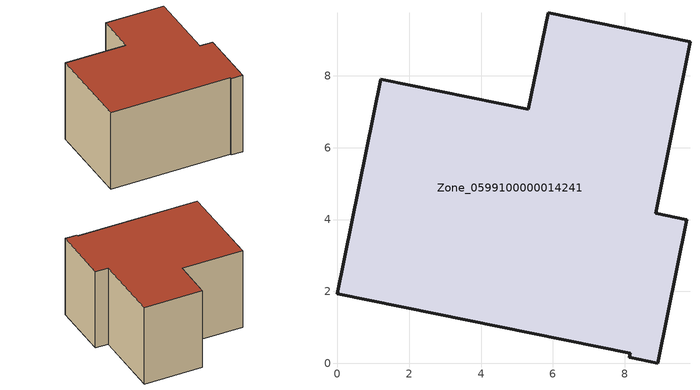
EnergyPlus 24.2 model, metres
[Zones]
Zone_0599100000014241
 floor ground (C_G): 9.73,3.99 8.92,0 8.13,0.16 8.15,0.27 0,1.93 1.2,7.91 5.32,7.07 5.87,9.76 9.82,8.95 8.87,4.17 z0
 wall outside (C_F): 8.92,0 9.73,3.99 8.87,4.17 9.82,8.95 5.87,9.76 5.32,7.07 1.2,7.91 0,1.93 8.15,0.27 8.13,0.16 8.92,0 z0:5.73
 roof outside (C_R): 5.32,7.07 1.2,7.91 0,1.93 8.15,0.27 8.13,0.16 8.92,0 9.73,3.99 8.87,4.17 9.82,8.95 5.87,9.76 z5.73
[BUILDING]
Pand.0599100000014241: North Axis=0; Terrain=City; Loads Convergence Tolerance Value=0.04; Temperature Convergence Tolerance Value=0.4; Solar Distribution=FullExterior; Maximum Number of Warmup Days=25; Minimum Number of Warmup Days=1
[Site:Location]
Rotterdam.The.Hague.AP_ZH_NLD Design_Conditions: Latitude=51.96; Longitude=4.45; Time Zone=1; Elevation=-4.5
[SITE:GROUNDTEMPERATURE:BUILDINGSURFACE]
18, 18, 18, 18, 18, 18, 18, 18, 18, 18, 18, 18
[MATERIAL] Thermal Absorptance=0.9; Solar Absorptance=0.7; Visible Absorptance=0.7
Name | Roughness | Thickness | Conductivity | Density | Specific Heat
G.TI.1946-1964 | MediumSmooth | 0.15 | 1 | 540 | 1210
F.TI.1946-1964 | Rough | 0.3 | 0.857143 | 1920 | 840
R.TI.1946-1964 | MediumRough | 0.2 | 0.277778 | 1500 | 1000
[CONSTRUCTION]
C_G: G.TI.1946-1964
C_F: F.TI.1946-1964
C_R: R.TI.1946-1964
[ZONE]
Zone_0599100000014241: Type=1; Multiplier=1; Ceiling Height=Autocalculate; Volume=Autocalculate; Floor Area=autocalculate; Part of Total Floor Area=Yes
[ZONEINFILTRATION:DESIGNFLOWRATE]
Infil_Zone_0599100000014241: Zone or ZoneList or Space or SpaceList=Zone_0599100000014241; Schedule=AlwaysOn; Design Flow Rate Calculation Method=Flow/Area; Flow Rate per Floor Area=0.003; Constant Term Coefficient=1; Temperature Term Coefficient=0; Velocity Term Coefficient=0; Velocity Squared Term Coefficient=0
[HVACTEMPLATE:ZONE:IDEALLOADSAIRSYSTEM]
Zone_0599100000014241: Maximum Heating Supply Air Temperature=50; Minimum Cooling Supply Air Temperature=13; Maximum Heating Supply Air Humidity Ratio=0.0156; Minimum Cooling Supply Air Humidity Ratio=0.0077; Heating Limit=NoLimit; Cooling Limit=NoLimit; Dehumidification Control Type=ConstantSensibleHeatRatio; Cooling Sensible Heat Ratio=0.7; Dehumidification Setpoint=60; Humidification Control Type=None; Humidification Setpoint=30; Outdoor Air Method=None; Outdoor Air Flow Rate per Person=0.00944; Outdoor Air Flow Rate per Zone Floor Area=0; Outdoor Air Flow Rate per Zone=0; Demand Controlled Ventilation Type=None; Outdoor Air Economizer Type=NoEconomizer; Heat Recovery Type=None; Sensible Heat Recovery Effectiveness=0.7; Latent Heat Recovery Effectiveness=0.65
[ZONECONTROL:THERMOSTAT]
ThermostatControl_Zone_0599100000014241: Zone or ZoneList=Zone_0599100000014241; Control Type Schedule=DualSetpointControlType; Control 1=Thermostat_Zone_0599100000014241; Temperature Difference Between Cutout And Setpoint=0
[THERMOSTATSETPOINT:DUALSETPOINT]
Thermostat_Zone_0599100000014241: Heating Setpoint Temperature Schedule=HeatingSetpoint_Zone_0599100000014241; Cooling Setpoint Temperature Schedule=CoolingSetpoint_Zone_0599100000014241
[SCHEDULE:COMPACT]
HeatingSetpoint_Zone_0599100000014241: Through: 12/31, For: AllDays, Until: 24:00, 21
CoolingSetpoint_Zone_0599100000014241: Through: 12/31, For: AllDays, Until: 24:00, 24
DualSetpointControlType: Through: 12/31, For: AllDays, Until: 24:00, 4
AlwaysOn: Through: 12/31, For: AllDays, Until: 24:00, 1
